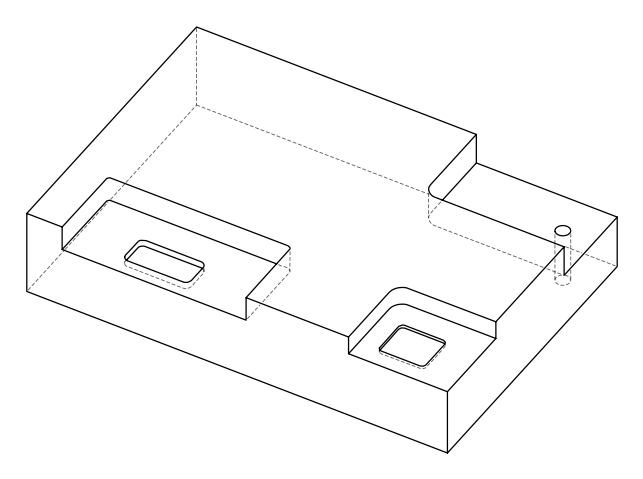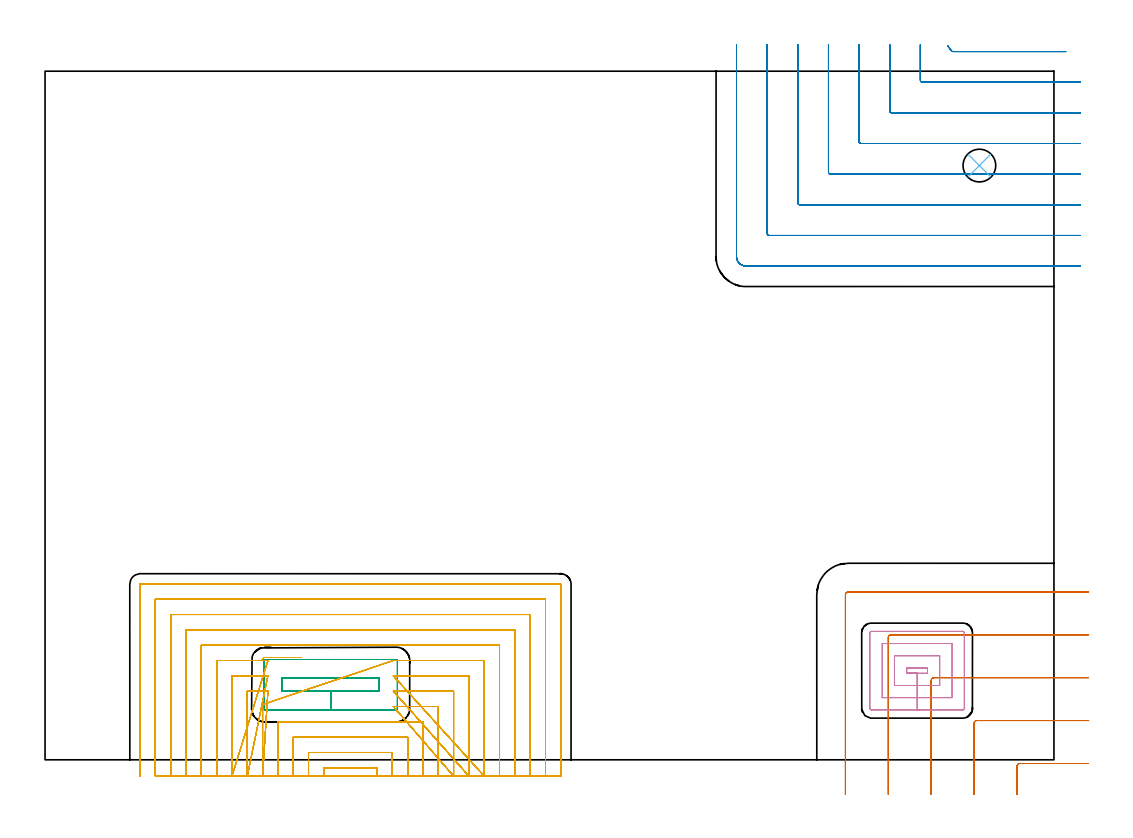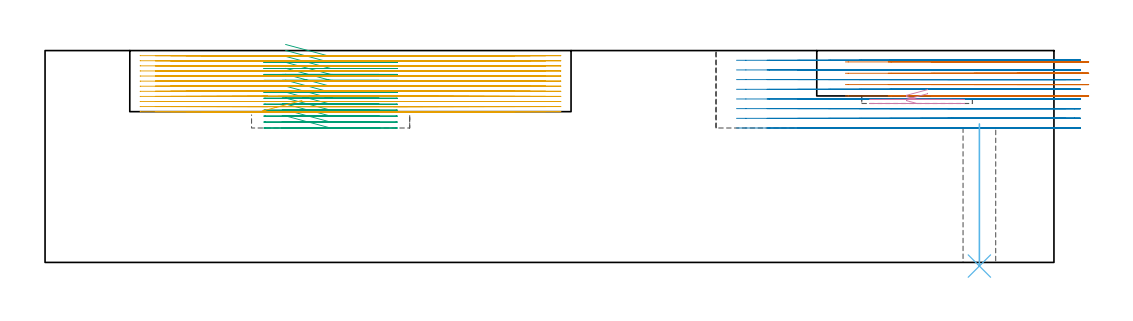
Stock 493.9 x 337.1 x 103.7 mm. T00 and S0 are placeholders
(PLAN: 6 operations, 5 tool changes, 164.6 min)
(1 MILL_CORNER_NOTCH_RECTANGULAR | CORNER_NOTCH_RECTANGULAR | UGT0201_006 | Follow Part, ap 7, ae 75% | 5.87 min | 246851 mm3)
(2 MILL_CORNER_NOTCH_RECTANGULAR_1 | CORNER_NOTCH_RECTANGULAR_1 | UGT0201_094 | Follow Part, ap 5, ae 75% | 23.8 min | 658996 mm3)
(3 MILL_RECTANGULAR_POCKET | POCKET_RECTANGULAR_STRAIGHT | NXT0201_011 | Follow Part, ap 3, ae 75% | 8.95 min | 106010 mm3)
(4 MILL_RECTANGULAR_POCKET_1 | POCKET_RECTANGULAR_STRAIGHT_1 | NXT0201_009 | Follow Part, ap 2, ae 75% | 1.79 min | 9278 mm3)
(5 MILL_SLOT | SLOT_PARTIAL_RECTANGULAR | NXT0201_013 | Follow Part, ap 2.5, ae 75% | 123.88 min | 504399 mm3)
(6 INDEXABLE_INSERT_DRILL_THROUGH_HOLE_FROM_SOLID | STEP1HOLE | NXT0302_003 | 0.29 min | 13173 mm3)
(TOOL UGT0201_006 | End Mill 28 mm | D28 FL25 Z2)
(TOOL UGT0201_094 | End mill 20 mm | D20 FL38 Z4)
(TOOL NXT0201_011 | ENDMILL 12mm [2P460-1200-NA 1630] | D12 FL38 Z6)
(TOOL NXT0201_009 | ENDMILL 8mm [2P460-0800-NA 1630] | D8 FL26 Z6)
(TOOL NXT0201_013 | ENDMILL 10mm | D10 FL30 Z4)
(TOOL NXT0302_003 | Index. Insert Drill 16mm [880-D1600L20-05] | D16 PA176 FL80 Z2)
(OP 1 MILL_CORNER_NOTCH_RECTANGULAR)
G17 G21 G94 G90
T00 M6
G54
G17 G0 G90 X510.784 Y-1.8 S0 M3
G43 Z113.7 H0
Z98.15
G94 G1 X507.784 F250.
X477.192 F500.
G3 X475.8 Y-3.192 R1.4
G1 Y-14.
Y-17. F250.
G0 Z113.7
X510.9 Y19.2
Z98.15
G1 X507.9
X456.193 F500.
G3 X454.8 Y17.807 R1.4
G1 Y-14.
Y-17. F250.
G0 Z113.7
X510.9 Y40.2
Z98.15
G1 X507.9
X435.193 F500.
G3 X433.8 Y38.807 R1.4
G1 Y-14.
Y-17. F250.
G0 Z113.7
X510.9 Y61.2
Z98.15
G1 X507.9
X414.194 F500.
G3 X412.8 Y59.806 R1.4
G1 Y-14.
Y-17. F250.
G0 Z113.7
X510.9 Y82.2
Z98.15
G1 X507.9
X393.194 F500.
G3 X391.8 Y80.806 R1.4
G1 Y-14.
Y-17. F250.
G0 Z113.7
X510.784 Y-1.8
Z92.6
G1 X507.784
X477.192 F500.
G3 X475.8 Y-3.192 R1.4
G1 Y-14.
Y-17. F250.
G0 Z113.7
X510.9 Y19.2
Z92.6
G1 X507.9
X456.193 F500.
G3 X454.8 Y17.807 R1.4
G1 Y-14.
Y-17. F250.
G0 Z113.7
X510.9 Y40.2
Z92.6
G1 X507.9
X435.193 F500.
G3 X433.8 Y38.807 R1.4
G1 Y-14.
Y-17. F250.
G0 Z113.7
X510.9 Y61.2
Z92.6
G1 X507.9
X414.194 F500.
G3 X412.8 Y59.806 R1.4
G1 Y-14.
Y-17. F250.
G0 Z113.7
X510.9 Y82.2
Z92.6
G1 X507.9
X393.194 F500.
G3 X391.8 Y80.806 R1.4
G1 Y-14.
Y-17. F250.
G0 Z113.7
X510.784 Y-1.8
Z87.05
G1 X507.784
X477.192 F500.
G3 X475.8 Y-3.192 R1.4
G1 Y-14.
Y-17. F250.
G0 Z113.7
X510.9 Y19.2
Z87.05
G1 X507.9
X456.193 F500.
G3 X454.8 Y17.807 R1.4
G1 Y-14.
Y-17. F250.
G0 Z113.7
X510.9 Y40.2
Z87.05
G1 X507.9
X435.193 F500.
G3 X433.8 Y38.807 R1.4
G1 Y-14.
Y-17. F250.
G0 Z113.7
X510.9 Y61.2
Z87.05
G1 X507.9
X414.194 F500.
G3 X412.8 Y59.806 R1.4
G1 Y-14.
Y-17. F250.
G0 Z113.7
X510.9 Y82.2
Z87.05
G1 X507.9
X393.194 F500.
G3 X391.8 Y80.806 R1.4
G1 Y-14.
Y-17. F250.
G0 Z113.7
X510.784 Y-1.8
Z81.5
G1 X507.784
X477.192 F500.
G3 X475.8 Y-3.192 R1.4
G1 Y-14.
Y-17. F250.
G0 Z113.7
X510.9 Y19.2
Z81.5
G1 X507.9
X456.193 F500.
G3 X454.8 Y17.807 R1.4
G1 Y-14.
Y-17. F250.
G0 Z113.7
X510.9 Y40.2
Z81.5
G1 X507.9
X435.193 F500.
G3 X433.8 Y38.807 R1.4
G1 Y-14.
Y-17. F250.
G0 Z113.7
X510.9 Y61.2
Z81.5
G1 X507.9
X414.194 F500.
G3 X412.8 Y59.806 R1.4
G1 Y-14.
Y-17. F250.
G0 Z113.7
X510.9 Y82.2
Z81.5
G1 X507.9
X393.194 F500.
G3 X391.8 Y80.806 R1.4
G1 Y-14.
Y-17. F250.
G0 Z113.7
M5
M2
(OP 2 MILL_CORNER_NOTCH_RECTANGULAR_1)
G17 G21 G94 G90
T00 M6
G54
G17 G0 G90 X441.898 Y349.5 S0 M3
G43 Z113.7 H0
Z98.962
G94 G1 X443.698 Y347.1 F250.
G3 X444.49 Y346.7 R1. F500.
G1 X496.7
X499.7 F250.
G0 Z113.7
X428.5 Y350.1
Z98.962
G1 Y347.1
Y332.692 F500.
G3 X429.492 Y331.7 R1.
G1 X503.9
X506.9 F250.
G0 Z113.7
X413.5 Y350.1
Z98.962
G1 Y347.1
Y317.693 F500.
G3 X414.493 Y316.7 R1.
G1 X503.9
X506.9 F250.
G0 Z113.7
X398.5 Y350.1
Z98.962
G1 Y347.1
Y302.693 F500.
G3 X399.493 Y301.7 R1.
G1 X503.9
X506.9 F250.
G0 Z113.7
X383.5 Y350.1
Z98.962
G1 Y347.1
Y287.694 F500.
G3 X384.494 Y286.7 R1.
G1 X503.9
X506.9 F250.
G0 Z113.7
X368.5 Y350.1
Z98.962
G1 Y347.1
Y272.694 F500.
G3 X369.494 Y271.7 R1.
G1 X503.9
X506.9 F250.
G0 Z113.7
X353.5 Y350.1
Z98.962
G1 Y347.1
Y257.695 F500.
G3 X354.495 Y256.7 R1.
G1 X503.9
X506.9 F250.
G0 Z113.7
X338.5 Y350.1
Z98.962
G1 Y347.1
Y246.3 F500.
G3 X343.1 Y241.7 R4.6
G1 X503.9
X506.9 F250.
G0 Z113.7
X441.898 Y349.5
Z94.225
G1 X443.698 Y347.1
G3 X444.49 Y346.7 R1. F500.
G1 X496.7
X499.7 F250.
G0 Z113.7
X428.5 Y350.1
Z94.225
G1 Y347.1
Y332.692 F500.
G3 X429.492 Y331.7 R1.
G1 X503.9
X506.9 F250.
G0 Z113.7
X413.5 Y350.1
Z94.225
G1 Y347.1
Y317.693 F500.
G3 X414.493 Y316.7 R1.
G1 X503.9
X506.9 F250.
G0 Z113.7
X398.5 Y350.1
Z94.225
G1 Y347.1
Y302.693 F500.
G3 X399.493 Y301.7 R1.
G1 X503.9
X506.9 F250.
G0 Z113.7
X383.5 Y350.1
Z94.225
G1 Y347.1
Y287.694 F500.
G3 X384.494 Y286.7 R1.
G1 X503.9
X506.9 F250.
G0 Z113.7
X368.5 Y350.1
Z94.225
G1 Y347.1
Y272.694 F500.
G3 X369.494 Y271.7 R1.
G1 X503.9
X506.9 F250.
G0 Z113.7
X353.5 Y350.1
Z94.225
G1 Y347.1
Y257.695 F500.
G3 X354.495 Y256.7 R1.
G1 X503.9
X506.9 F250.
G0 Z113.7
X338.5 Y350.1
Z94.225
G1 Y347.1
Y246.3 F500.
G3 X343.1 Y241.7 R4.6
G1 X503.9
X506.9 F250.
G0 Z113.7
X441.898 Y349.5
Z89.487
G1 X443.698 Y347.1
G3 X444.49 Y346.7 R1. F500.
G1 X496.7
X499.7 F250.
G0 Z113.7
X428.5 Y350.1
Z89.487
G1 Y347.1
Y332.692 F500.
G3 X429.492 Y331.7 R1.
G1 X503.9
X506.9 F250.
G0 Z113.7
X413.5 Y350.1
Z89.487
G1 Y347.1
Y317.693 F500.
G3 X414.493 Y316.7 R1.
G1 X503.9
X506.9 F250.
G0 Z113.7
X398.5 Y350.1
Z89.487
G1 Y347.1
Y302.693 F500.
G3 X399.493 Y301.7 R1.
G1 X503.9
X506.9 F250.
G0 Z113.7
X383.5 Y350.1
Z89.487
G1 Y347.1
Y287.694 F500.
G3 X384.494 Y286.7 R1.
G1 X503.9
X506.9 F250.
G0 Z113.7
X368.5 Y350.1
Z89.487
G1 Y347.1
Y272.694 F500.
G3 X369.494 Y271.7 R1.
G1 X503.9
X506.9 F250.
G0 Z113.7
X353.5 Y350.1
Z89.487
G1 Y347.1
Y257.695 F500.
G3 X354.495 Y256.7 R1.
G1 X503.9
X506.9 F250.
G0 Z113.7
X338.5 Y350.1
Z89.487
G1 Y347.1
Y246.3 F500.
G3 X343.1 Y241.7 R4.6
G1 X503.9
X506.9 F250.
G0 Z113.7
X441.898 Y349.5
Z84.75
G1 X443.698 Y347.1
G3 X444.49 Y346.7 R1. F500.
G1 X496.7
X499.7 F250.
G0 Z113.7
X428.5 Y350.1
Z84.75
G1 Y347.1
Y332.692 F500.
G3 X429.492 Y331.7 R1.
G1 X503.9
X506.9 F250.
G0 Z113.7
X413.5 Y350.1
Z84.75
G1 Y347.1
Y317.693 F500.
G3 X414.493 Y316.7 R1.
G1 X503.9
X506.9 F250.
G0 Z113.7
X398.5 Y350.1
Z84.75
G1 Y347.1
Y302.693 F500.
G3 X399.493 Y301.7 R1.
G1 X503.9
X506.9 F250.
G0 Z113.7
X383.5 Y350.1
Z84.75
G1 Y347.1
Y287.694 F500.
G3 X384.494 Y286.7 R1.
G1 X503.9
X506.9 F250.
G0 Z113.7
X368.5 Y350.1
Z84.75
G1 Y347.1
Y272.694 F500.
G3 X369.494 Y271.7 R1.
G1 X503.9
X506.9 F250.
G0 Z113.7
X353.5 Y350.1
Z84.75
G1 Y347.1
Y257.695 F500.
G3 X354.495 Y256.7 R1.
G1 X503.9
X506.9 F250.
G0 Z113.7
X338.5 Y350.1
Z84.75
G1 Y347.1
Y246.3 F500.
G3 X343.1 Y241.7 R4.6
G1 X503.9
X506.9 F250.
G0 Z113.7
X441.898 Y349.5
Z80.012
G1 X443.698 Y347.1
G3 X444.49 Y346.7 R1. F500.
G1 X496.7
X499.7 F250.
G0 Z113.7
X428.5 Y350.1
Z80.012
G1 Y347.1
Y332.692 F500.
G3 X429.492 Y331.7 R1.
G1 X503.9
X506.9 F250.
G0 Z113.7
X413.5 Y350.1
Z80.012
G1 Y347.1
Y317.693 F500.
G3 X414.493 Y316.7 R1.
G1 X503.9
X506.9 F250.
G0 Z113.7
X398.5 Y350.1
Z80.012
G1 Y347.1
Y302.693 F500.
G3 X399.493 Y301.7 R1.
G1 X503.9
X506.9 F250.
G0 Z113.7
X383.5 Y350.1
Z80.012
G1 Y347.1
Y287.694 F500.
G3 X384.494 Y286.7 R1.
G1 X503.9
X506.9 F250.
G0 Z113.7
X368.5 Y350.1
Z80.012
G1 Y347.1
Y272.694 F500.
G3 X369.494 Y271.7 R1.
G1 X503.9
X506.9 F250.
G0 Z113.7
X353.5 Y350.1
Z80.012
G1 Y347.1
Y257.695 F500.
G3 X354.495 Y256.7 R1.
G1 X503.9
X506.9 F250.
G0 Z113.7
X338.5 Y350.1
Z80.012
G1 Y347.1
Y246.3 F500.
G3 X343.1 Y241.7 R4.6
G1 X503.9
X506.9 F250.
G0 Z113.7
X441.898 Y349.5
Z75.275
G1 X443.698 Y347.1
G3 X444.49 Y346.7 R1. F500.
G1 X496.7
X499.7 F250.
G0 Z113.7
X428.5 Y350.1
Z75.275
G1 Y347.1
Y332.692 F500.
G3 X429.492 Y331.7 R1.
G1 X503.9
X506.9 F250.
G0 Z113.7
X413.5 Y350.1
Z75.275
G1 Y347.1
Y317.693 F500.
G3 X414.493 Y316.7 R1.
G1 X503.9
X506.9 F250.
G0 Z113.7
X398.5 Y350.1
Z75.275
G1 Y347.1
Y302.693 F500.
G3 X399.493 Y301.7 R1.
G1 X503.9
X506.9 F250.
G0 Z113.7
X383.5 Y350.1
Z75.275
G1 Y347.1
Y287.694 F500.
G3 X384.494 Y286.7 R1.
G1 X503.9
X506.9 F250.
G0 Z113.7
X368.5 Y350.1
Z75.275
G1 Y347.1
Y272.694 F500.
G3 X369.494 Y271.7 R1.
G1 X503.9
X506.9 F250.
G0 Z113.7
X353.5 Y350.1
Z75.275
G1 Y347.1
Y257.695 F500.
G3 X354.495 Y256.7 R1.
G1 X503.9
X506.9 F250.
G0 Z113.7
X338.5 Y350.1
Z75.275
G1 Y347.1
Y246.3 F500.
G3 X343.1 Y241.7 R4.6
G1 X503.9
X506.9 F250.
G0 Z113.7
X441.898 Y349.5
Z70.537
G1 X443.698 Y347.1
G3 X444.49 Y346.7 R1. F500.
G1 X496.7
X499.7 F250.
G0 Z113.7
X428.5 Y350.1
Z70.537
G1 Y347.1
Y332.692 F500.
G3 X429.492 Y331.7 R1.
G1 X503.9
X506.9 F250.
G0 Z113.7
X413.5 Y350.1
Z70.537
G1 Y347.1
Y317.693 F500.
G3 X414.493 Y316.7 R1.
G1 X503.9
X506.9 F250.
G0 Z113.7
X398.5 Y350.1
Z70.537
G1 Y347.1
Y302.693 F500.
G3 X399.493 Y301.7 R1.
G1 X503.9
X506.9 F250.
G0 Z113.7
X383.5 Y350.1
Z70.537
G1 Y347.1
Y287.694 F500.
G3 X384.494 Y286.7 R1.
G1 X503.9
X506.9 F250.
G0 Z113.7
X368.5 Y350.1
Z70.537
G1 Y347.1
Y272.694 F500.
G3 X369.494 Y271.7 R1.
G1 X503.9
X506.9 F250.
G0 Z113.7
X353.5 Y350.1
Z70.537
G1 Y347.1
Y257.695 F500.
G3 X354.495 Y256.7 R1.
G1 X503.9
X506.9 F250.
G0 Z113.7
X338.5 Y350.1
Z70.537
G1 Y347.1
Y246.3 F500.
G3 X343.1 Y241.7 R4.6
G1 X503.9
X506.9 F250.
G0 Z113.7
X441.898 Y349.5
Z65.8
G1 X443.698 Y347.1
G3 X444.49 Y346.7 R1. F500.
G1 X496.7
X499.7 F250.
G0 Z113.7
X428.5 Y350.1
Z65.8
G1 Y347.1
Y332.692 F500.
G3 X429.492 Y331.7 R1.
G1 X503.9
X506.9 F250.
G0 Z113.7
X413.5 Y350.1
Z65.8
G1 Y347.1
Y317.693 F500.
G3 X414.493 Y316.7 R1.
G1 X503.9
X506.9 F250.
G0 Z113.7
X398.5 Y350.1
Z65.8
G1 Y347.1
Y302.693 F500.
G3 X399.493 Y301.7 R1.
G1 X503.9
X506.9 F250.
G0 Z113.7
X383.5 Y350.1
Z65.8
G1 Y347.1
Y287.694 F500.
G3 X384.494 Y286.7 R1.
G1 X503.9
X506.9 F250.
G0 Z113.7
X368.5 Y350.1
Z65.8
G1 Y347.1
Y272.694 F500.
G3 X369.494 Y271.7 R1.
G1 X503.9
X506.9 F250.
G0 Z113.7
X353.5 Y350.1
Z65.8
G1 Y347.1
Y257.695 F500.
G3 X354.495 Y256.7 R1.
G1 X503.9
X506.9 F250.
G0 Z113.7
X338.5 Y350.1
Z65.8
G1 Y347.1
Y246.3 F500.
G3 X343.1 Y241.7 R4.6
G1 X503.9
X506.9 F250.
G0 Z113.7
M5
M2
(OP 3 MILL_RECTANGULAR_POCKET)
G17 G21 G94 G90
T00 M6
G54
G17 G0 G90 X117.724 Y33.5 S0 M3
G43 Z113.7 H1
Z106.7
G94 G1 X139.8 Z100.785 F250.
X163.5 F500.
Y40.1
X116.1
Y33.5
X139.8
Y24.5
X171.9
G3 X172.5 Y25.1 R0.6
G1 Y48.5
G3 X171.9 Y49.1 R0.6
G1 X107.7
G3 X107.1 Y48.5 R0.6
G1 Y25.1
G3 X107.7 Y24.5 R0.6
G1 X139.8
X140.8
G0 X117.724 Y33.5 Z103.785
G1 X139.8 Z97.869 F250.
X163.5 F500.
Y40.1
X116.1
Y33.5
X139.8
Y24.5
X171.9
G3 X172.5 Y25.1 R0.6
G1 Y48.5
G3 X171.9 Y49.1 R0.6
G1 X107.7
G3 X107.1 Y48.5 R0.6
G1 Y25.1
G3 X107.7 Y24.5 R0.6
G1 X139.8
X140.8
G0 X117.724 Y33.5 Z100.869
G1 X139.8 Z94.954 F250.
X163.5 F500.
Y40.1
X116.1
Y33.5
X139.8
Y24.5
X171.9
G3 X172.5 Y25.1 R0.6
G1 Y48.5
G3 X171.9 Y49.1 R0.6
G1 X107.7
G3 X107.1 Y48.5 R0.6
G1 Y25.1
G3 X107.7 Y24.5 R0.6
G1 X139.8
X140.8
G0 X117.724 Y33.5 Z97.954
G1 X139.8 Z92.038 F250.
X163.5 F500.
Y40.1
X116.1
Y33.5
X139.8
Y24.5
X171.9
G3 X172.5 Y25.1 R0.6
G1 Y48.5
G3 X171.9 Y49.1 R0.6
G1 X107.7
G3 X107.1 Y48.5 R0.6
G1 Y25.1
G3 X107.7 Y24.5 R0.6
G1 X139.8
X140.8
G0 X117.724 Y33.5 Z95.038
G1 X139.8 Z89.123 F250.
X163.5 F500.
Y40.1
X116.1
Y33.5
X139.8
Y24.5
X171.9
G3 X172.5 Y25.1 R0.6
G1 Y48.5
G3 X171.9 Y49.1 R0.6
G1 X107.7
G3 X107.1 Y48.5 R0.6
G1 Y25.1
G3 X107.7 Y24.5 R0.6
G1 X139.8
X140.8
G0 X117.724 Y33.5 Z92.123
G1 X139.8 Z86.208 F250.
X163.5 F500.
Y40.1
X116.1
Y33.5
X139.8
Y24.5
X171.9
G3 X172.5 Y25.1 R0.6
G1 Y48.5
G3 X171.9 Y49.1 R0.6
G1 X107.7
G3 X107.1 Y48.5 R0.6
G1 Y25.1
G3 X107.7 Y24.5 R0.6
G1 X139.8
X140.8
G0 X117.724 Y33.5 Z89.208
G1 X139.8 Z83.292 F250.
X163.5 F500.
Y40.1
X116.1
Y33.5
X139.8
Y24.5
X171.9
G3 X172.5 Y25.1 R0.6
G1 Y48.5
G3 X171.9 Y49.1 R0.6
G1 X107.7
G3 X107.1 Y48.5 R0.6
G1 Y25.1
G3 X107.7 Y24.5 R0.6
G1 X139.8
X140.8
G0 X117.724 Y33.5 Z86.292
G1 X139.8 Z80.377 F250.
X163.5 F500.
Y40.1
X116.1
Y33.5
X139.8
Y24.5
X171.9
G3 X172.5 Y25.1 R0.6
G1 Y48.5
G3 X171.9 Y49.1 R0.6
G1 X107.7
G3 X107.1 Y48.5 R0.6
G1 Y25.1
G3 X107.7 Y24.5 R0.6
G1 X139.8
X140.8
G0 X117.724 Y33.5 Z83.377
G1 X139.8 Z77.462 F250.
X163.5 F500.
Y40.1
X116.1
Y33.5
X139.8
Y24.5
X171.9
G3 X172.5 Y25.1 R0.6
G1 Y48.5
G3 X171.9 Y49.1 R0.6
G1 X107.7
G3 X107.1 Y48.5 R0.6
G1 Y25.1
G3 X107.7 Y24.5 R0.6
G1 X139.8
X140.8
G0 X117.724 Y33.5 Z80.462
G1 X139.8 Z74.546 F250.
X163.5 F500.
Y40.1
X116.1
Y33.5
X139.8
Y24.5
X171.9
G3 X172.5 Y25.1 R0.6
G1 Y48.5
G3 X171.9 Y49.1 R0.6
G1 X107.7
G3 X107.1 Y48.5 R0.6
G1 Y25.1
G3 X107.7 Y24.5 R0.6
G1 X139.8
X140.8
G0 X117.724 Y33.5 Z77.546
G1 X139.8 Z71.631 F250.
X163.5 F500.
Y40.1
X116.1
Y33.5
X139.8
Y24.5
X171.9
G3 X172.5 Y25.1 R0.6
G1 Y48.5
G3 X171.9 Y49.1 R0.6
G1 X107.7
G3 X107.1 Y48.5 R0.6
G1 Y25.1
G3 X107.7 Y24.5 R0.6
G1 X139.8
X140.8
G0 X117.724 Y33.5 Z74.631
G1 X139.8 Z68.715 F250.
X163.5 F500.
Y40.1
X116.1
Y33.5
X139.8
Y24.5
X171.9
G3 X172.5 Y25.1 R0.6
G1 Y48.5
G3 X171.9 Y49.1 R0.6
G1 X107.7
G3 X107.1 Y48.5 R0.6
G1 Y25.1
G3 X107.7 Y24.5 R0.6
G1 X139.8
X140.8
G0 X117.724 Y33.5 Z71.715
G1 X139.8 Z65.8 F250.
X163.5 F500.
Y40.1
X116.1
Y33.5
X139.8
Y24.5
X171.9
G3 X172.5 Y25.1 R0.6
G1 Y48.5
G3 X171.9 Y49.1 R0.6
G1 X107.7
G3 X107.1 Y48.5 R0.6
G1 Y25.1
G3 X107.7 Y24.5 R0.6
G1 X139.8
X140.8
G0 Z113.7
M5
M2
(OP 4 MILL_RECTANGULAR_POCKET_1)
G17 G21 G94 G90
T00 M6
G54
G17 G0 G90 X432. Y44.068 S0 M3
G43 Z113.7 H1
Z84.785
G94 G1 Y44.9 Z84.562 F250.
X421.8 Z81.829
Y42.4 Z81.159
X426.9 Z79.792
X432. F500.
Y44.9
X421.8
Y42.4
X426.9
Y36.4
X438.
Y50.9
X415.8
Y36.4
X426.9
Y30.4
X444.
Y56.9
X409.8
Y30.4
X426.9
Y24.4
X449.3
G3 X450. Y25.1 R0.7
G1 Y62.2
G3 X449.3 Y62.9 R0.7
G1 X404.5
G3 X403.8 Y62.2 R0.7
G1 Y25.1
G3 X404.5 Y24.4 R0.7
G1 X426.9
X427.9
G0 X432. Y44.068 Z82.792
G1 Y44.9 Z82.569 F250.
X421.8 Z79.836
Y42.4 Z79.167
X426.9 Z77.8
X432. F500.
Y44.9
X421.8
Y42.4
X426.9
Y36.4
X438.
Y50.9
X415.8
Y36.4
X426.9
Y30.4
X444.
Y56.9
X409.8
Y30.4
X426.9
Y24.4
X449.3
G3 X450. Y25.1 R0.7
G1 Y62.2
G3 X449.3 Y62.9 R0.7
G1 X404.5
G3 X403.8 Y62.2 R0.7
G1 Y25.1
G3 X404.5 Y24.4 R0.7
G1 X426.9
X427.9
G0 Z113.7
M5
M2
(OP 5 MILL_SLOT)
G17 G21 G94 G90
T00 M6
G54
G17 G0 G90 X162.5 Y-8. S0 M3
G43 Z113.7 H0
Z101.208
G94 G1 Y-5. F250.
Y-3.9 F500.
X136.5
Y-5.
Y-8. F250.
X170.
Y-5.
Y3.6 F500.
X129.
Y-5.
Y-8. F250.
X177.5
Y-5.
Y11.1 F500.
X121.5
Y-5.
Y-8. F250.
X185.
Y-5.
Y18.6 F500.
X114.
Y-5.
Y-8. F250.
X192.5
Y-5.
Y26.1 F500.
X173.5
X170.5 F250.
X200. Y-8. F500.
Y-5. F250.
Y33.6 F500.
X173.5
X170.5 F250.
X207.5 Y-8. F500.
Y-5. F250.
Y41.1 F500.
X173.5
X170.5 F250.
X215. Y-8. F500.
Y-5. F250.
Y48.6 F500.
X173.492
X170.492 F250.
X106.5 Y27.056 F500.
Y24.056 F250.
Y-5. F500.
Y-8. F250.
X109.1 Y33.6 F500.
X106.1 F250.
X99. F500.
Y-5.
Y-8. F250.
X109.1 Y41.1 F500.
X106.1 F250.
X91.5 F500.
Y-5.
Y-8. F250.
X109.108 Y48.6 F500.
X106.108 F250.
X84. F500.
Y-5.
Y-8. F250.
X222.5
Y-5.
Y56.1 F500.
X76.5
Y-5.
Y-8. F250.
X230.
Y-5.
Y63.6 F500.
X69.
Y-5.
Y-8. F250.
X237.5
Y-5.
Y71.1 F500.
X61.5
Y-5.
Y-8. F250.
X245.
Y-5.
Y78.6 F500.
X54.
Y-5.
Y-8. F250.
X252.5
Y-5.
Y85.9 F500.
G3 X252.3 Y86.1 R0.2
G1 X46.7
G3 X46.5 Y85.9 R0.2
G1 Y-5.
Y-8. F250.
G0 X162.5 Z98.717
G1 Y-5.
Y-3.9 F500.
X136.5
Y-5.
Y-8. F250.
X170.
Y-5.
Y3.6 F500.
X129.
Y-5.
Y-8. F250.
X177.5
Y-5.
Y11.1 F500.
X121.5
Y-5.
Y-8. F250.
X185.
Y-5.
Y18.6 F500.
X114.
Y-5.
Y-8. F250.
X192.5
Y-5.
Y26.1 F500.
X173.5
X170.5 F250.
X200. Y-8. F500.
Y-5. F250.
Y33.6 F500.
X173.5
X170.5 F250.
X207.5 Y-8. F500.
Y-5. F250.
Y41.1 F500.
X173.5
X170.5 F250.
X215. Y-8. F500.
Y-5. F250.
Y48.6 F500.
X173.492
X170.492 F250.
X106.5 Y27.056 F500.
Y24.056 F250.
Y-5. F500.
Y-8. F250.
X109.1 Y33.6 F500.
X106.1 F250.
X99. F500.
Y-5.
Y-8. F250.
X109.1 Y41.1 F500.
X106.1 F250.
X91.5 F500.
Y-5.
Y-8. F250.
X109.108 Y48.6 F500.
X106.108 F250.
X84. F500.
Y-5.
Y-8. F250.
X222.5
Y-5.
Y56.1 F500.
X76.5
Y-5.
Y-8. F250.
X230.
Y-5.
Y63.6 F500.
X69.
Y-5.
Y-8. F250.
X237.5
Y-5.
Y71.1 F500.
X61.5
Y-5.
Y-8. F250.
X245.
Y-5.
Y78.6 F500.
X54.
Y-5.
Y-8. F250.
X252.5
Y-5.
Y85.9 F500.
G3 X252.3 Y86.1 R0.2
G1 X46.7
G3 X46.5 Y85.9 R0.2
G1 Y-5.
Y-8. F250.
G0 X162.5 Z96.225
G1 Y-5.
Y-3.9 F500.
X136.5
Y-5.
Y-8. F250.
X170.
Y-5.
Y3.6 F500.
X129.
Y-5.
Y-8. F250.
X177.5
Y-5.
Y11.1 F500.
X121.5
Y-5.
Y-8. F250.
X185.
Y-5.
Y18.6 F500.
X114.
Y-5.
Y-8. F250.
X192.5
Y-5.
Y26.1 F500.
X173.5
X170.5 F250.
X200. Y-8. F500.
Y-5. F250.
Y33.6 F500.
X173.5
X170.5 F250.
X207.5 Y-8. F500.
Y-5. F250.
Y41.1 F500.
X173.5
X170.5 F250.
X215. Y-8. F500.
Y-5. F250.
Y48.6 F500.
X173.492
X170.492 F250.
X106.5 Y27.056 F500.
Y24.056 F250.
Y-5. F500.
Y-8. F250.
X109.1 Y33.6 F500.
X106.1 F250.
X99. F500.
Y-5.
Y-8. F250.
X109.1 Y41.1 F500.
X106.1 F250.
X91.5 F500.
Y-5.
Y-8. F250.
X109.108 Y48.6 F500.
X106.108 F250.
X84. F500.
Y-5.
Y-8. F250.
X222.5
Y-5.
Y56.1 F500.
X76.5
Y-5.
Y-8. F250.
X230.
Y-5.
Y63.6 F500.
X69.
Y-5.
Y-8. F250.
X237.5
Y-5.
Y71.1 F500.
X61.5
Y-5.
Y-8. F250.
X245.
Y-5.
Y78.6 F500.
X54.
Y-5.
Y-8. F250.
X252.5
Y-5.
Y85.9 F500.
G3 X252.3 Y86.1 R0.2
G1 X46.7
G3 X46.5 Y85.9 R0.2
G1 Y-5.
Y-8. F250.
G0 X162.5 Z93.733
G1 Y-5.
Y-3.9 F500.
X136.5
Y-5.
Y-8. F250.
X170.
Y-5.
Y3.6 F500.
X129.
Y-5.
Y-8. F250.
X177.5
Y-5.
Y11.1 F500.
X121.5
Y-5.
Y-8. F250.
X185.
Y-5.
Y18.6 F500.
X114.
Y-5.
Y-8. F250.
X192.5
Y-5.
Y26.1 F500.
X173.5
X170.5 F250.
X200. Y-8. F500.
Y-5. F250.
Y33.6 F500.
X173.5
X170.5 F250.
X207.5 Y-8. F500.
Y-5. F250.
Y41.1 F500.
X173.5
X170.5 F250.
X215. Y-8. F500.
Y-5. F250.
Y48.6 F500.
X173.492
X170.492 F250.
X106.5 Y27.056 F500.
Y24.056 F250.
Y-5. F500.
Y-8. F250.
X109.1 Y33.6 F500.
X106.1 F250.
X99. F500.
Y-5.
Y-8. F250.
X109.1 Y41.1 F500.
X106.1 F250.
X91.5 F500.
Y-5.
Y-8. F250.
X109.108 Y48.6 F500.
X106.108 F250.
X84. F500.
Y-5.
Y-8. F250.
X222.5
Y-5.
Y56.1 F500.
X76.5
Y-5.
Y-8. F250.
X230.
Y-5.
Y63.6 F500.
X69.
Y-5.
Y-8. F250.
X237.5
Y-5.
Y71.1 F500.
X61.5
Y-5.
Y-8. F250.
X245.
Y-5.
Y78.6 F500.
X54.
Y-5.
Y-8. F250.
X252.5
Y-5.
Y85.9 F500.
G3 X252.3 Y86.1 R0.2
G1 X46.7
G3 X46.5 Y85.9 R0.2
G1 Y-5.
Y-8. F250.
G0 X162.5 Z91.242
G1 Y-5.
Y-3.9 F500.
X136.5
Y-5.
Y-8. F250.
X170.
Y-5.
Y3.6 F500.
X129.
Y-5.
Y-8. F250.
X177.5
Y-5.
Y11.1 F500.
X121.5
Y-5.
Y-8. F250.
X185.
Y-5.
Y18.6 F500.
X114.
Y-5.
Y-8. F250.
X192.5
Y-5.
Y26.1 F500.
X173.5
X170.5 F250.
X200. Y-8. F500.
Y-5. F250.
Y33.6 F500.
X173.5
X170.5 F250.
X207.5 Y-8. F500.
Y-5. F250.
Y41.1 F500.
X173.5
X170.5 F250.
X215. Y-8. F500.
Y-5. F250.
Y48.6 F500.
X173.492
X170.492 F250.
X106.5 Y27.056 F500.
Y24.056 F250.
Y-5. F500.
Y-8. F250.
X109.1 Y33.6 F500.
X106.1 F250.
X99. F500.
Y-5.
Y-8. F250.
X109.1 Y41.1 F500.
X106.1 F250.
X91.5 F500.
Y-5.
Y-8. F250.
X109.108 Y48.6 F500.
X106.108 F250.
X84. F500.
Y-5.
Y-8. F250.
X222.5
Y-5.
Y56.1 F500.
X76.5
Y-5.
Y-8. F250.
X230.
Y-5.
Y63.6 F500.
X69.
Y-5.
Y-8. F250.
X237.5
Y-5.
Y71.1 F500.
X61.5
Y-5.
Y-8. F250.
X245.
Y-5.
Y78.6 F500.
X54.
Y-5.
Y-8. F250.
X252.5
Y-5.
Y85.9 F500.
G3 X252.3 Y86.1 R0.2
G1 X46.7
G3 X46.5 Y85.9 R0.2
G1 Y-5.
Y-8. F250.
G0 X162.5 Z88.75
G1 Y-5.
Y-3.9 F500.
X136.5
Y-5.
Y-8. F250.
X170.
Y-5.
Y3.6 F500.
X129.
Y-5.
Y-8. F250.
X177.5
Y-5.
Y11.1 F500.
X121.5
Y-5.
Y-8. F250.
X185.
Y-5.
Y18.6 F500.
X114.
Y-5.
Y-8. F250.
X192.5
Y-5.
Y26.1 F500.
X173.5
X170.5 F250.
X200. Y-8. F500.
Y-5. F250.
Y33.6 F500.
X173.5
X170.5 F250.
X207.5 Y-8. F500.
Y-5. F250.
Y41.1 F500.
X173.5
X170.5 F250.
X215. Y-8. F500.
Y-5. F250.
Y48.6 F500.
X173.492
X170.492 F250.
X106.5 Y27.056 F500.
Y24.056 F250.
Y-5. F500.
Y-8. F250.
X109.1 Y33.6 F500.
X106.1 F250.
X99. F500.
Y-5.
Y-8. F250.
X109.1 Y41.1 F500.
X106.1 F250.
X91.5 F500.
Y-5.
Y-8. F250.
X109.108 Y48.6 F500.
X106.108 F250.
X84. F500.
Y-5.
Y-8. F250.
X222.5
Y-5.
Y56.1 F500.
X76.5
Y-5.
Y-8. F250.
X230.
Y-5.
Y63.6 F500.
X69.
Y-5.
Y-8. F250.
X237.5
Y-5.
Y71.1 F500.
X61.5
Y-5.
Y-8. F250.
X245.
Y-5.
Y78.6 F500.
X54.
Y-5.
Y-8. F250.
X252.5
Y-5.
Y85.9 F500.
G3 X252.3 Y86.1 R0.2
G1 X46.7
G3 X46.5 Y85.9 R0.2
G1 Y-5.
Y-8. F250.
G0 X162.5 Z86.258
G1 Y-5.
Y-3.9 F500.
X136.5
Y-5.
Y-8. F250.
X170.
Y-5.
Y3.6 F500.
X129.
Y-5.
Y-8. F250.
X177.5
Y-5.
Y11.1 F500.
X121.5
Y-5.
Y-8. F250.
X185.
Y-5.
Y18.6 F500.
X114.
Y-5.
Y-8. F250.
X192.5
Y-5.
Y26.1 F500.
X173.5
X170.5 F250.
X200. Y-8. F500.
Y-5. F250.
Y33.6 F500.
X173.5
X170.5 F250.
X207.5 Y-8. F500.
Y-5. F250.
Y41.1 F500.
X173.5
X170.5 F250.
X215. Y-8. F500.
Y-5. F250.
Y48.6 F500.
X173.492
X170.492 F250.
X106.5 Y27.056 F500.
Y24.056 F250.
Y-5. F500.
Y-8. F250.
X109.1 Y33.6 F500.
X106.1 F250.
X99. F500.
Y-5.
Y-8. F250.
X109.1 Y41.1 F500.
X106.1 F250.
X91.5 F500.
Y-5.
Y-8. F250.
X109.108 Y48.6 F500.
X106.108 F250.
X84. F500.
Y-5.
Y-8. F250.
X222.5
Y-5.
Y56.1 F500.
X76.5
Y-5.
Y-8. F250.
X230.
Y-5.
Y63.6 F500.
X69.
Y-5.
Y-8. F250.
X237.5
Y-5.
Y71.1 F500.
X61.5
Y-5.
Y-8. F250.
X245.
Y-5.
Y78.6 F500.
X54.
Y-5.
Y-8. F250.
X252.5
Y-5.
Y85.9 F500.
G3 X252.3 Y86.1 R0.2
G1 X46.7
G3 X46.5 Y85.9 R0.2
G1 Y-5.
Y-8. F250.
G0 X162.5 Z83.767
G1 Y-5.
Y-3.9 F500.
X136.5
Y-5.
Y-8. F250.
X170.
Y-5.
Y3.6 F500.
X129.
Y-5.
Y-8. F250.
X177.5
Y-5.
Y11.1 F500.
X121.5
Y-5.
Y-8. F250.
X185.
Y-5.
Y18.6 F500.
X114.
Y-5.
Y-8. F250.
X192.5
Y-5.
Y26.1 F500.
X173.5
X170.5 F250.
X200. Y-8. F500.
Y-5. F250.
Y33.6 F500.
X173.5
X170.5 F250.
X207.5 Y-8. F500.
Y-5. F250.
Y41.1 F500.
X173.5
X170.5 F250.
X215. Y-8. F500.
Y-5. F250.
Y48.6 F500.
X173.492
X170.492 F250.
X106.5 Y27.056 F500.
Y24.056 F250.
Y-5. F500.
Y-8. F250.
X109.1 Y33.6 F500.
X106.1 F250.
X99. F500.
Y-5.
Y-8. F250.
X109.1 Y41.1 F500.
X106.1 F250.
X91.5 F500.
Y-5.
Y-8. F250.
X109.108 Y48.6 F500.
X106.108 F250.
X84. F500.
Y-5.
Y-8. F250.
X222.5
Y-5.
Y56.1 F500.
X76.5
Y-5.
Y-8. F250.
X230.
Y-5.
Y63.6 F500.
X69.
Y-5.
Y-8. F250.
X237.5
Y-5.
Y71.1 F500.
X61.5
Y-5.
Y-8. F250.
X245.
Y-5.
Y78.6 F500.
X54.
Y-5.
Y-8. F250.
X252.5
Y-5.
Y85.9 F500.
G3 X252.3 Y86.1 R0.2
G1 X46.7
G3 X46.5 Y85.9 R0.2
G1 Y-5.
Y-8. F250.
G0 X162.5 Z81.275
G1 Y-5.
Y-3.9 F500.
X136.5
Y-5.
Y-8. F250.
X170.
Y-5.
Y3.6 F500.
X129.
Y-5.
Y-8. F250.
X177.5
Y-5.
Y11.1 F500.
X121.5
Y-5.
Y-8. F250.
X185.
Y-5.
Y18.6 F500.
X114.
Y-5.
Y-8. F250.
X192.5
Y-5.
Y26.1 F500.
X173.5
X170.5 F250.
X200. Y-8. F500.
Y-5. F250.
Y33.6 F500.
X173.5
X170.5 F250.
X207.5 Y-8. F500.
Y-5. F250.
Y41.1 F500.
X173.5
X170.5 F250.
X215. Y-8. F500.
Y-5. F250.
Y48.6 F500.
X173.492
X170.492 F250.
X106.5 Y27.056 F500.
Y24.056 F250.
Y-5. F500.
Y-8. F250.
X109.1 Y33.6 F500.
X106.1 F250.
X99. F500.
Y-5.
Y-8. F250.
X109.1 Y41.1 F500.
X106.1 F250.
X91.5 F500.
Y-5.
Y-8. F250.
X109.108 Y48.6 F500.
X106.108 F250.
X84. F500.
Y-5.
Y-8. F250.
X222.5
Y-5.
Y56.1 F500.
X76.5
Y-5.
Y-8. F250.
X230.
Y-5.
Y63.6 F500.
X69.
Y-5.
Y-8. F250.
X237.5
Y-5.
Y71.1 F500.
X61.5
Y-5.
Y-8. F250.
X245.
Y-5.
Y78.6 F500.
X54.
Y-5.
Y-8. F250.
X252.5
Y-5.
Y85.9 F500.
G3 X252.3 Y86.1 R0.2
G1 X46.7
G3 X46.5 Y85.9 R0.2
G1 Y-5.
Y-8. F250.
G0 X162.5 Z78.783
G1 Y-5.
Y-3.9 F500.
X136.5
Y-5.
Y-8. F250.
X170.
Y-5.
Y3.6 F500.
X129.
Y-5.
Y-8. F250.
X177.5
Y-5.
Y11.1 F500.
X121.5
Y-5.
Y-8. F250.
X185.
Y-5.
Y18.6 F500.
X114.
Y-5.
Y-8. F250.
X192.5
Y-5.
Y26.1 F500.
X173.5
X170.5 F250.
X200. Y-8. F500.
Y-5. F250.
Y33.6 F500.
X173.5
X170.5 F250.
X207.5 Y-8. F500.
Y-5. F250.
Y41.1 F500.
X173.5
X170.5 F250.
X215. Y-8. F500.
Y-5. F250.
Y48.6 F500.
X173.492
X170.492 F250.
X106.5 Y27.056 F500.
Y24.056 F250.
Y-5. F500.
Y-8. F250.
X109.1 Y33.6 F500.
X106.1 F250.
X99. F500.
Y-5.
Y-8. F250.
X109.1 Y41.1 F500.
X106.1 F250.
X91.5 F500.
Y-5.
Y-8. F250.
X109.108 Y48.6 F500.
X106.108 F250.
X84. F500.
Y-5.
Y-8. F250.
X222.5
Y-5.
Y56.1 F500.
X76.5
Y-5.
Y-8. F250.
X230.
Y-5.
Y63.6 F500.
X69.
Y-5.
Y-8. F250.
X237.5
Y-5.
Y71.1 F500.
X61.5
Y-5.
Y-8. F250.
X245.
Y-5.
Y78.6 F500.
X54.
Y-5.
Y-8. F250.
X252.5
Y-5.
Y85.9 F500.
G3 X252.3 Y86.1 R0.2
G1 X46.7
G3 X46.5 Y85.9 R0.2
G1 Y-5.
Y-8. F250.
G0 X162.5 Z76.292
G1 Y-5.
Y-3.9 F500.
X136.5
Y-5.
Y-8. F250.
X170.
Y-5.
Y3.6 F500.
X129.
Y-5.
Y-8. F250.
X177.5
Y-5.
Y11.1 F500.
X121.5
Y-5.
Y-8. F250.
X185.
Y-5.
Y18.6 F500.
X114.
Y-5.
Y-8. F250.
X192.5
Y-5.
Y26.1 F500.
X173.5
X170.5 F250.
X200. Y-8. F500.
Y-5. F250.
Y33.6 F500.
X173.5
X170.5 F250.
X207.5 Y-8. F500.
Y-5. F250.
Y41.1 F500.
X173.5
X170.5 F250.
X215. Y-8. F500.
Y-5. F250.
Y48.6 F500.
X173.492
X170.492 F250.
X106.5 Y27.056 F500.
Y24.056 F250.
Y-5. F500.
Y-8. F250.
X109.1 Y33.6 F500.
X106.1 F250.
X99. F500.
Y-5.
Y-8. F250.
X109.1 Y41.1 F500.
X106.1 F250.
X91.5 F500.
Y-5.
Y-8. F250.
X109.108 Y48.6 F500.
X106.108 F250.
X84. F500.
Y-5.
Y-8. F250.
X222.5
Y-5.
Y56.1 F500.
X76.5
Y-5.
Y-8. F250.
X230.
Y-5.
Y63.6 F500.
X69.
Y-5.
Y-8. F250.
X237.5
Y-5.
Y71.1 F500.
X61.5
Y-5.
Y-8. F250.
X245.
Y-5.
Y78.6 F500.
X54.
Y-5.
Y-8. F250.
X252.5
Y-5.
Y85.9 F500.
G3 X252.3 Y86.1 R0.2
G1 X46.7
G3 X46.5 Y85.9 R0.2
G1 Y-5.
Y-8. F250.
G0 X162.5 Z73.8
G1 Y-5.
Y-3.9 F500.
X136.5
Y-5.
Y-8. F250.
X170.
Y-5.
Y3.6 F500.
X129.
Y-5.
Y-8. F250.
X177.5
Y-5.
Y11.1 F500.
X121.5
Y-5.
Y-8. F250.
X185.
Y-5.
Y18.6 F500.
X114.
Y-5.
Y-8. F250.
X192.5
Y-5.
Y26.1 F500.
X173.5
X170.5 F250.
X200. Y-8. F500.
Y-5. F250.
Y33.6 F500.
X173.5
X170.5 F250.
X207.5 Y-8. F500.
Y-5. F250.
Y41.1 F500.
X173.5
X170.5 F250.
X215. Y-8. F500.
Y-5. F250.
Y48.6 F500.
X173.492
X170.492 F250.
X106.5 Y27.056 F500.
Y24.056 F250.
Y-5. F500.
Y-8. F250.
X109.1 Y33.6 F500.
X106.1 F250.
X99. F500.
Y-5.
Y-8. F250.
X109.1 Y41.1 F500.
X106.1 F250.
X91.5 F500.
Y-5.
Y-8. F250.
G0 X125.787 Y50.1 Z79.292
G1 X107.943 Y50.11 Z74.511
X107.803 Y50.112 Z74.473
X107.473 Y50.078 Z74.384
X107.291 Y50.049 Z74.335
X106.889 Y49.88 Z74.218
X106.543 Y49.616 Z74.101
X106.426 Y49.472 Z74.052
X106.251 Y49.171 Z73.958
X106.179 Y48.961 Z73.899
X106.11 Y48.648 Z73.813
X106.108 Y48.6 Z73.8
X84. F500.
Y-5.
Y-8. F250.
X222.5
Y-5.
Y56.1 F500.
X76.5
Y-5.
Y-8. F250.
X230.
Y-5.
Y63.6 F500.
X69.
Y-5.
Y-8. F250.
X237.5
Y-5.
Y71.1 F500.
X61.5
Y-5.
Y-8. F250.
X245.
Y-5.
Y78.6 F500.
X54.
Y-5.
Y-8. F250.
X252.5
Y-5.
Y85.9 F500.
G3 X252.3 Y86.1 R0.2
G1 X46.7
G3 X46.5 Y85.9 R0.2
G1 Y-5.
Y-8. F250.
G0 Z113.7
M5
M2
(OP 6 INDEXABLE_INSERT_DRILL_THROUGH_HOLE_FROM_SOLID)
G17 G21 G94 G90
T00 M6
G54
G17 G0 G90 X457.4 Y290.9 S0 M3
G43 Z113.7 H1
G94 G81 G98 Z-1.779 F250. R67.8
G80
M5
M2
